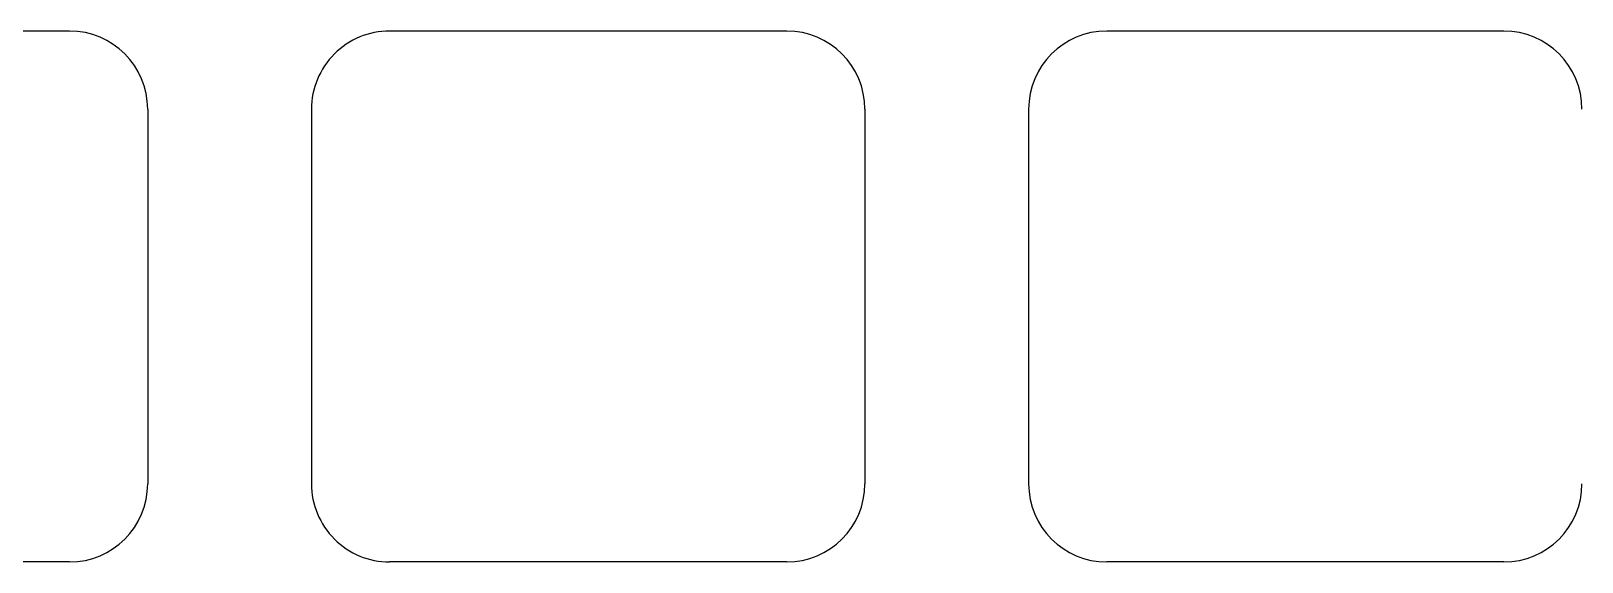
# Model space of a CAD drawing. Header units: millimetres. Extents: x -10 to 277, y -95 to 18.
# Drawn here: x 199.51 to 240.71, y -64.2 to -50.1 of the extents above; entities that cross this region are included whole.
import ezdxf

# ---------------------------------------------------------------- set-up
doc = ezdxf.new("R2010")
doc.units = ezdxf.units.MM
doc.header["$MEASUREMENT"] = 0
doc.layers.add('BLACK', color=7, linetype='CONTINUOUS')
doc.layers.add('Edge.Cuts', color=53, linetype='CONTINUOUS')

msp = doc.modelspace()

# ---------------------------------------------------------------- linework, layer by layer
at = {"layer": 'BLACK', "linetype": 'Continuous'}
for p, q in [((238.6375, -50.1), (228.087499, -50.1)), ((226.0125, -52.175), (226.0125, -62.125001)), ((238.6375, -64.2), (228.0875, -64.2))]:
    msp.add_line(p, q, dxfattribs=at)
at = {"layer": 'BLACK'}
for centre, radius, start, end in [((228.087504, -52.175004), 2.075004, 90.0001381, 179.9998896), ((238.6375, -52.175), 2.075, 0, 90), ((228.087502, -62.124998), 2.075002, 180.0000828, 269.9999448), ((238.6375, -62.125), 2.075, 270, 0)]:
    msp.add_arc(centre, radius, start, end, dxfattribs=at)
at = {"layer": 'Edge.Cuts', "linetype": 'Continuous'}
for p, q in [((200.5375, -50.1), (189.9875, -50.1)), ((219.5875, -50.1), (209.0375, -50.1)), ((202.6125, -52.175), (202.6125, -62.125)), ((206.9625, -52.175), (206.9625, -62.125)), ((221.6625, -52.175), (221.6625, -62.125)), ((200.5375, -64.2), (189.9875, -64.2)), ((219.5875, -64.2), (209.0375, -64.2))]:
    msp.add_line(p, q, dxfattribs=at)
at = {"layer": 'Edge.Cuts'}
for centre, radius, start, end in [((200.537472, -52.175015), 2.075015, 0.0004142, 89.9992269), ((209.037472, -52.175015), 2.074972, 89.9992269, 179.9995858), ((219.587472, -52.175015), 2.075015, 0.0004142, 89.9992269), ((200.537472, -62.125015), 2.075028, 270.0007731, 0.0004142), ((209.037472, -62.125015), 2.074985, 179.9995858, 270.0007731), ((219.587472, -62.125015), 2.075028, 270.0007731, 0.0004142)]:
    msp.add_arc(centre, radius, start, end, dxfattribs=at)

doc.saveas('drawing.dxf')
